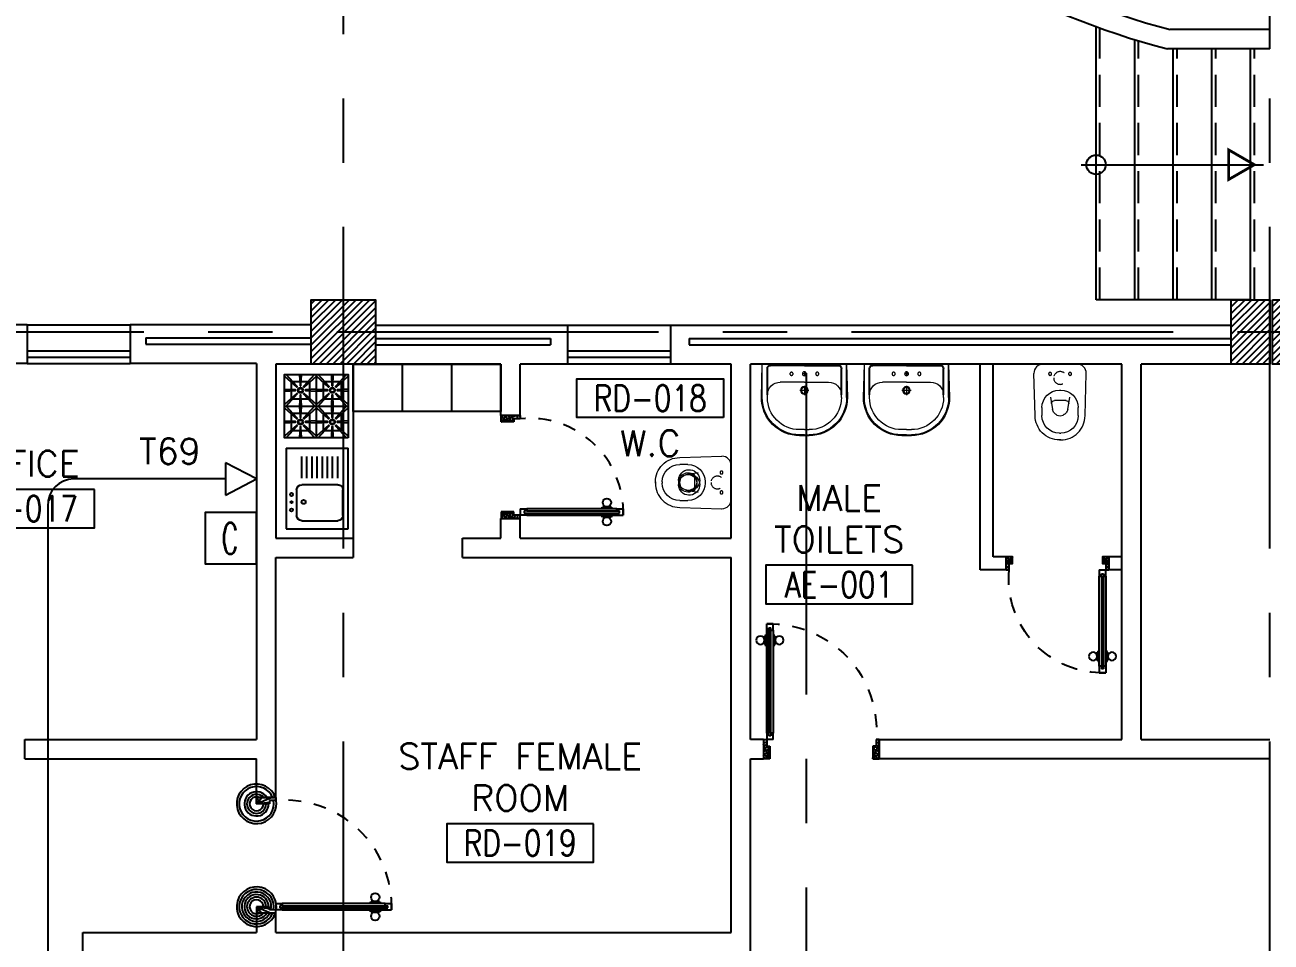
# Model space of a CAD drawing. Extents: x -1.4 to 90.6, y -12.3 to 78.9.
# Drawn here: x 32.88 to 42.56, y 60.71 to 67.84 of the extents above; entities that cross this region are included whole.
import ezdxf
from ezdxf.enums import TextEntityAlignment as Align

# ---------------------------------------------------------------- set-up
doc = ezdxf.new("R2010")
doc.units = 0
doc.header["$MEASUREMENT"] = 0
doc.header["$PDMODE"] = 3
doc.header["$PDSIZE"] = 0.1
for name, pattern in [('CENTERX2', [4, 2.5, -0.5, 0.5, -0.5]), ('DASHED', [0.75, 0.5, -0.25]), ('HIDDEN', [0.375, 0.25, -0.125]), ('HIDDEN2', [0.1875, 0.125, -0.0625])]:
    doc.linetypes.add(name, pattern=pattern)
doc.layers.get('0').update_dxf_attribs({"color": 11, "linetype": 'CONTINUOUS'})
doc.layers.get('DEFPOINTS').update_dxf_attribs({"color": 11, "linetype": 'CONTINUOUS'})
for name, color, linetype in [('A-FURN-W', 11, 'CONTINUOUS'), ('A-JEERI', 11, 'CONTINUOUS'), ('AX-DIM', 11, 'CONTINUOUS'), ('AXES', 11, 'CENTERX2'), ('COL', 11, 'CONTINUOUS'), ('CURB', 11, 'CONTINUOUS'), ('DOOR', 11, 'CONTINUOUS'), ('DOOR-DIM', 11, 'CONTINUOUS'), ('E-CO', 6, 'CONTINUOUS'), ('E-PANELBX', 11, 'CONTINUOUS'), ('E-TEL', 4, 'CONTINUOUS'), ('E-TEXT', 2, 'CONTINUOUS'), ('E-WIRE', 4, 'CONTINUOUS'), ('FIX', 11, 'CONTINUOUS'), ('HAT', 11, 'CONTINUOUS'), ('INSUL', 11, 'CONTINUOUS'), ('K-FUR', 11, 'CONTINUOUS'), ('RM-BOX', 11, 'CONTINUOUS'), ('RM-NAME', 11, 'CONTINUOUS'), ('RM-NO', 11, 'CONTINUOUS'), ('SHAFT', 11, 'CONTINUOUS'), ('Step', 11, 'CONTINUOUS'), ('STR', 11, 'CONTINUOUS'), ('WALL', 11, 'CONTINUOUS'), ('WIN', 11, 'CONTINUOUS')]:
    doc.layers.add(name, color=color, linetype=linetype)
doc.styles.add('ROMANS', font='ROMANS.shx', dxfattribs={"width": 0.6})
doc.styles.get("Standard").update_dxf_attribs({"font": 'TXT.shx'})
doc.dimstyles.new('STANDARD in', dxfattribs={"dimtxt": 0.2, "dimasz": 0.1, "dimexe": 0.07, "dimexo": 0.05, "dimgap": 0.1, "dimtad": 1, "dimdec": 0, "dimlfac": 1000, "dimzin": 0, "dimdsep": 46, "dimtxsty": 'ROMANS', "dimblk": 'ARCHTICK', "dimcen": 0.05, "dimdle": 0.05, "dimclrd": 7, "dimclre": 7, "dimclrt": 2, "dimadec": 0, "dimazin": 0, "dimtfac": 1, "dimtdec": 0, "dimtmove": 2, "dimatfit": 3, "dimldrblk": 'ARCHTICK', "dimfxl": 0, "dimtolj": 1, "dimtzin": 0, "dimarcsym": 0})

# ---------------------------------------------------------------- blocks, each defined once
blk = doc.blocks.new('_ARCHTICK')
at = {"color": 0, "linetype": 'ByBlock', "const_width": 0.15}
blk.add_lwpolyline([(-0.5, -0.5), (0.5, 0.5)], dxfattribs=at)
blk = doc.blocks.new('*D141')
at = {"layer": 'AX-DIM', "color": 7, "lineweight": -2}
for p, q in [((9.8514, 77.6995), (85.2675, 77.6995)), ((9.9014, 65.5711), (9.9014, 77.7695)), ((85.2175, 76.3295), (85.2175, 77.7695))]:
    blk.add_line(p, q, dxfattribs=at)
at = {"layer": 'DEFPOINTS', "color": 0}
for p in [(85.2175, 77.6995), (85.2175, 76.2795), (9.9014, 65.5211)]:
    blk.add_point(p, dxfattribs=at)
at = {"layer": 'AX-DIM', "color": 7, "lineweight": -2, "xscale": 0.1, "yscale": 0.1, "zscale": 0.1, "rotation": 180}
blk.add_blockref('_ARCHTICK', (9.9014, 77.6995), dxfattribs=at)
at = {"layer": 'AX-DIM', "color": 7, "lineweight": -2, "xscale": 0.1, "yscale": 0.1, "zscale": 0.1}
blk.add_blockref('_ARCHTICK', (85.2175, 77.6995), dxfattribs=at)
at = {"layer": 'AX-DIM', "color": 2, "insert": (47.5594, 77.8995), "char_height": 0.2, "attachment_point": 5, "style": 'ROMANS'}
blk.add_mtext('\\A1;75316', dxfattribs=at)
blk = doc.blocks.new('*X116')
at = {"color": 0}
for p, q in [((49339.2, 69544.8), (49795.4, 70001)), ((49339.2, 69597.8), (49742.4, 70001)), ((49339.2, 69650.9), (49689.4, 70001)), ((49339.2, 69703.9), (49636.3, 70001)), ((49339.2, 69756.9), (49583.3, 70001)), ((49339.2, 69810), (49530.3, 70001)), ((49339.2, 69863), (49477.2, 70001)), ((49339.2, 69916), (49424.2, 70001)), ((49339.2, 69969.1), (49371.2, 70001)), ((49348.5, 69501), (49839.2, 69991.8)), ((49401.5, 69501), (49839.2, 69938.7)), ((49454.5, 69501), (49839.2, 69885.7)), ((49507.6, 69501), (49839.2, 69832.7)), ((49560.6, 69501), (49839.2, 69779.6)), ((49613.6, 69501), (49839.2, 69726.6)), ((49666.7, 69501), (49839.2, 69673.6)), ((49719.7, 69501), (49839.2, 69620.5)), ((49772.7, 69501), (49839.2, 69567.5)), ((49825.8, 69501), (49839.2, 69514.5))]:
    blk.add_line(p, q, dxfattribs=at)
blk = doc.blocks.new('RM1')
at = {"layer": 'RM-BOX'}
blk.add_lwpolyline([(569.9, -200), (-569.9, -200), (-569.9, -500), (569.9, -500)], close=True, dxfattribs=at)
at = {"layer": 'RM-NAME', "style": 'ROMANS'}
for tag, p in [('ROOMNAME1', (0, 323.8)), ('ROOMNAME2', (0, 0))]:
    blk.add_attdef(tag, text='', height=200, dxfattribs=at).set_placement(p, align=Align.MIDDLE)
at = {"layer": 'RM-NO', "style": 'ROMANS', "width": 0.8}
blk.add_attdef('ROOMNO', text='', height=200, dxfattribs=at).set_placement((0, -350), align=Align.MIDDLE)
blk = doc.blocks.new('C-300')
at = {"layer": 'HAT', "linetype": 'ByBlock', "ltscale": 0.3}
h = blk.add_hatch(dxfattribs=at)
h.set_pattern_fill('ANSI31', color=8, scale=300, style=0)
h.set_pattern_definition([(45, (-258496.182, -82361.005), (-26.5165043, 26.5165043), [])])
h.paths.add_polyline_path([(300, 500), (0, 500), (0, 250), (300, 250)])
h.paths.add_polyline_path([(300, 250), (0, 250), (0, 0), (300, 0)])
at = {"layer": 'COL'}
blk.add_lwpolyline([(0, 500), (300, 500), (300, 0), (0, 0)], close=True, dxfattribs=at)
blk = doc.blocks.new('C-300A')
at = {"layer": 'SHAFT', "color": 6, "linetype": 'ByBlock', "ltscale": 0.3}
for p in [(-300, 0), (20, 0)]:
    blk.add_blockref('C-300', p, dxfattribs=at)
blk = doc.blocks.new('DOOR90')
at = {"layer": 'DOOR', "color": 7, "linetype": 'ByBlock'}
for p, q in [((-150, 0), (0, 0)), ((-150, 0), (-150, -25)), ((0, -50), (-113.7, 0)), ((0, -50), (-40.1, 0)), ((0, -50), (0, 0)), ((-1000, -25), (-1050, -25)), ((-1050, -75), (-1050, -25)), ((-1050, -25), (-1050, -75)), ((-1000, -75), (-1050, -75)), ((-1000, -42), (-1020, -42)), ((-1020, -42), (-1020, -58)), ((-1000, -58), (-1020, -58)), ((-1000, -25), (-1000, -42)), ((-1000, -58), (-1000, -75)), ((-877.6, -17.8), (-967.6, -17.8)), ((-967.6, -25), (-967.6, -17.8)), ((-967.6, -75), (-967.6, -82.2)), ((-877.6, -82.2), (-967.6, -82.2)), ((-955, -8.8), (-890.2, -8.8)), ((-955, -17.8), (-955, -8.8)), ((-955, -17.8), (-890.2, -17.8)), ((-955, -82.2), (-890.2, -82.2)), ((-955, -82.2), (-955, -91.2)), ((-955, -91.2), (-890.2, -91.2)), ((-890.2, -17.8), (-890.2, -8.8)), ((-890.2, -82.2), (-890.2, -91.2)), ((-877.6, -25), (-877.6, -17.8)), ((-877.6, -75), (-877.6, -82.2)), ((-200, -25), (-150, -25)), ((-200, -42), (-200, -25)), ((-180, -42), (-200, -42)), ((-200, -58), (-180, -58)), ((-200, -75), (-200, -58)), ((-150, -75), (-200, -75)), ((-180, -58), (-180, -42)), ((-150, -25), (-100, -25)), ((-150, -75), (-150, -25)), ((-100, -25), (-100, -50)), ((0, -50), (-100, -36.6)), ((-100, -50), (0, -50)), ((0, -850), (-113.7, -900)), ((-100, -875), (-100, -850)), ((0, -850), (-100, -863.4)), ((-100, -850), (0, -850)), ((0, -850), (-40.1, -900)), ((0, -850), (0, -900)), ((-150, -875), (-100, -875)), ((-150, -900), (-150, -875)), ((-150, -900), (0, -900)), ((0, -900), (-150, -900))]:
    blk.add_line(p, q, dxfattribs=at)
at = {"layer": 'DOOR', "linetype": 'ByBlock'}
for p, q in [((-200, -25), (-1000, -25)), ((-200, -42), (-1000, -42)), ((-200, -58), (-1000, -58)), ((-1000, -75), (-200, -75))]:
    blk.add_line(p, q, dxfattribs=at)
at = {"layer": 'DOOR', "color": 7, "linetype": 'ByBlock'}
for centre in [(-922.6, 23.5), (-922.6, -123.5)]:
    blk.add_circle(centre, 32.4, dxfattribs=at)
for centre, radius, start, end in [((0, -50), 154.4, 161.10529, 166.28577), ((0, -50), 94.4, 148.01819, 180), ((0, -50), 134.4, 158.15985, 169.28002), ((0, -50), 114.4, 154.08384, 167.37743), ((0, -50), 74.4, 137.77643, 180), ((0, -50), 54.4, 113.20738, 180), ((0, -50), 34.4, 90, 180), ((0, -50), 14.4, 90, 180), ((0, -850), 94.4, 180, 211.98181), ((0, -850), 74.4, 180, 222.22357), ((0, -850), 54.4, 180, 246.79262), ((0, -850), 34.4, 180, 270), ((0, -850), 14.4, 180, 270), ((0, -850), 154.4, 193.71423, 198.89471), ((0, -850), 134.4, 190.71998, 201.84015)]:
    blk.add_arc(centre, radius, start, end, dxfattribs=at)
at = {"layer": 'DOOR', "linetype": 'HIDDEN', "ltscale": 0.5}
blk.add_arc((-222.2, -50), 828.2, 178.27012, 275.00304, dxfattribs=at)
blk = doc.blocks.new('LAV-003')
at = {"layer": 'FIX', "linetype": 'ByBlock'}
blk.add_line((-327.5, -25), (327.5, -25), dxfattribs=at)
at = {"layer": 'FIX', "linetype": 'Continuous', "lineweight": 20}
for p, q in [((-327.5, -285), (-327.5, -25)), ((327.5, -285), (327.5, -25)), ((0, -165), (-187.5, -165)), ((0, -165), (187.5, -165)), ((-287.5, -285), (-287.5, -265)), ((287.5, -285), (287.5, -265)), ((0, -535), (-37.5, -535)), ((0, -575), (-37.5, -575)), ((0, -535), (37.5, -535)), ((0, -575), (37.5, -575))]:
    blk.add_line(p, q, dxfattribs=at)
at = {"layer": 'FIX', "linetype": 'ByBlock', "ltscale": 0.3}
for p, q in [((-287.5, -265), (-287.5, -60)), ((0, -35), (-262.5, -35)), ((0, -35), (262.5, -35)), ((287.5, -265), (287.5, -60))]:
    blk.add_line(p, q, dxfattribs=at)
at = {"layer": 'FIX', "lineweight": 20}
for p, q in [((0, -85.4), (0, -116.5)), ((-15.6, -100.9), (15.5, -100.9))]:
    blk.add_line(p, q, dxfattribs=at)
at = {"layer": 'FIX', "linetype": 'DASHED', "lineweight": 20, "ltscale": 0.04}
for p, q in [((-35.7, -230.5), (36.6, -230.5)), ((0, -193.9), (0, -266.1))]:
    blk.add_line(p, q, dxfattribs=at)
at = {"layer": 'FIX', "linetype": 'Continuous', "lineweight": 20}
blk.add_lwpolyline([(294.8, -25), (0, -25), (-327.5, -25), (-334.5, -285, 0.414214), (-37.5, -582), (0, -582), (37.5, -582, 0.414214), (334.5, -285), (327.5, -25), (0, -25)], format="xyb", dxfattribs=at)
at = {"layer": 'FIX', "linetype": 'HIDDEN', "lineweight": 20, "ltscale": 0.05}
for centre in [(-100, -100.9), (100, -100.9)]:
    blk.add_circle(centre, 12.4, dxfattribs=at)
at = {"layer": 'FIX', "lineweight": 20}
for centre, radius in [((0, -100.9), 15.5), ((0.5, -230), 29.5), ((0.5, -230), 22.5)]:
    blk.add_circle(centre, radius, dxfattribs=at)
at = {"layer": 'FIX', "linetype": 'ByBlock', "ltscale": 0.3}
for centre, start, end in [((-262.5, -60), 90, 180), ((262.5, -60), 0, 90)]:
    blk.add_arc(centre, 25, start, end, dxfattribs=at)
at = {"layer": 'FIX', "linetype": 'Continuous', "lineweight": 20}
for centre, radius, start, end in [((-187.5, -265), 100, 90, 180), ((187.5, -265), 100, 0, 90), ((-37.5, -285), 290, 180, 270), ((-37.5, -285), 250, 180, 270), ((37.5, -285), 290, 270, 0), ((37.5, -285), 250, 270, 0)]:
    blk.add_arc(centre, radius, start, end, dxfattribs=at)
blk = doc.blocks.new('WC')
at = {"layer": 'FIX', "lineweight": 20}
for p, q in [((475, 140.8), (538, 140.8)), ((339, 4.8), (339, -4.8)), ((394.8, 75.7), (490.4, 60.1)), ((533.7, 24.2), (539.5, 0)), ((539.5, 0), (533.7, -24.2)), ((674, 4.8), (674, -4.8)), ((490.4, -60.1), (394.8, -75.7)), ((538, -140.8), (475, -140.8)), ((213.2, -203.8), (210, -203.8))]:
    blk.add_line(p, q, dxfattribs=at)
at = {"layer": 'FIX', "linetype": 'Continuous', "lineweight": 20}
blk.add_line((420.1, -47.3), (420.4, 44.6), dxfattribs=at)
at = {"layer": 'FIX', "lineweight": 20}
for points in [[(210, -203.8, -0.414214), (137, -130.8), (137, 0), (137, 130.8, -0.414214), (210, 203.8)], [(727, -4.8), (727, 4.8, 0.414214), (538, 193.8), (210, 203.8)], [(727, 4.8), (727, -4.8, -0.414214), (538, -193.8), (210, -203.8)]]:
    blk.add_lwpolyline(points, format="xyb", dxfattribs=at)
at = {"layer": 'FIX', "linetype": 'HIDDEN2', "lineweight": 20, "ltscale": 0.3}
blk.add_circle((245, 0), 49.8, dxfattribs=at)
at = {"layer": 'FIX', "linetype": 'HIDDEN', "lineweight": 20, "ltscale": 0.05}
for centre in [(213.2, 77.5), (213.2, -77.5)]:
    blk.add_circle(centre, 11.6, dxfattribs=at)
at = {"layer": 'FIX', "lineweight": 20}
for centre, radius, start, end in [((475, 4.8), 136, 90, 180), ((538, 4.8), 136, 360, 90), ((464.4, -17.6), 82, 51.07583, 71.50405), ((473, -6.9), 68.2, 27.15318, 51.07583), ((475, -4.8), 136, 180, 270), ((464.4, 17.6), 82, 288.49595, 308.92417), ((473, 6.9), 68.2, 308.92417, 332.84682), ((538, -4.8), 136, 270, 0)]:
    blk.add_arc(centre, radius, start, end, dxfattribs=at)
at = {"layer": 'FIX', "linetype": 'Continuous', "lineweight": 20}
for centre, start, end in [((442.7, 45.5), 88.38785, 182.33379), ((442.4, -45.6), 177.66621, 271.61215)]:
    blk.add_arc(centre, 22.3, start, end, dxfattribs=at)
blk = doc.blocks.new('A$C3CD36B94')
at = {"layer": 'DOOR', "color": 0, "linetype": 'ByBlock'}
for p, q in [((105.9, 950.4), (55.9, 950.4)), ((55.9, 800.4), (55.9, 950.4)), ((105.9, 850.4), (105.9, 950.4)), ((805.9, 950.4), (855.9, 950.4)), ((805.9, 850.4), (805.9, 950.4)), ((855.9, 800.4), (855.9, 950.4)), ((855.9, 950.4), (855.9, 800.4)), ((55.9, 800.4), (80.9, 800.4)), ((80.9, 850.4), (105.9, 850.4)), ((80.9, 800.4), (80.9, 850.4)), ((130.9, 800.4), (80.9, 800.4)), ((80.9, 750.4), (80.9, 800.4)), ((130.9, 800.4), (130.9, 750.4)), ((830.9, 850.4), (805.9, 850.4)), ((830.9, 800.4), (830.9, 850.4)), ((855.9, 800.4), (830.9, 800.4)), ((97.9, 750.4), (80.9, 750.4)), ((113.9, 770.4), (97.9, 770.4)), ((97.9, 770.4), (97.9, 750.4)), ((113.9, 750.4), (113.9, 770.4)), ((130.9, 750.4), (113.9, 750.4)), ((64.7, 95.4), (64.7, 160.2)), ((73.7, 160.2), (64.7, 160.2)), ((73.7, 172.8), (73.7, 82.8)), ((80.9, 172.8), (73.7, 172.8)), ((73.7, 95.4), (73.7, 160.2)), ((130.9, 172.8), (138.1, 172.8)), ((138.1, 172.8), (138.1, 82.8)), ((138.1, 95.4), (138.1, 160.2)), ((138.1, 160.2), (147.1, 160.2)), ((147.1, 95.4), (147.1, 160.2)), ((73.7, 95.4), (64.7, 95.4)), ((80.9, 82.8), (73.7, 82.8)), ((80.9, 50.4), (80.9, 0.4)), ((80.9, 50.4), (97.9, 50.4)), ((130.9, 0.4), (80.9, 0.4)), ((80.9, 0.4), (130.9, 0.4)), ((97.9, 50.4), (97.9, 30.4)), ((97.9, 30.4), (113.9, 30.4)), ((113.9, 50.4), (113.9, 30.4)), ((113.9, 50.4), (130.9, 50.4)), ((130.9, 82.8), (138.1, 82.8)), ((130.9, 50.4), (130.9, 0.4)), ((138.1, 95.4), (147.1, 95.4))]:
    blk.add_line(p, q, dxfattribs=at)
at = {"layer": 'DOOR', "color": 9, "linetype": 'ByBlock'}
for p, q in [((105.9, 950.4), (55.9, 910.3)), ((105.9, 950.4), (55.9, 836.7)), ((105.9, 950.4), (92.6, 850.4)), ((805.9, 950.4), (819.3, 850.4)), ((805.9, 950.4), (855.9, 836.7)), ((805.9, 950.4), (855.9, 910.3))]:
    blk.add_line(p, q, dxfattribs=at)
at = {"layer": 'DOOR', "linetype": 'ByBlock'}
for p, q in [((80.9, 750.4), (80.9, 50.4)), ((97.9, 750.4), (97.9, 50.4)), ((113.9, 750.4), (113.9, 50.4)), ((130.9, 50.4), (130.9, 750.4))]:
    blk.add_line(p, q, dxfattribs=at)
at = {"layer": 'DOOR', "color": 0, "linetype": 'ByBlock'}
for centre in [(32.4, 127.8), (179.5, 127.8)]:
    blk.add_circle(centre, 32.4, dxfattribs=at)
at = {"layer": 'DOOR', "color": 9, "linetype": 'ByBlock'}
for centre, radius, start, end in [((105.9, 950.4), 54.4, 203.20738, 270), ((105.9, 950.4), 74.4, 227.77643, 270), ((105.9, 950.4), 34.4, 180, 270), ((105.9, 950.4), 14.4, 180, 270), ((805.9, 950.4), 34.4, 270, 0), ((805.9, 950.4), 14.4, 270, 0), ((805.9, 950.4), 54.4, 270, 336.79262), ((805.9, 950.4), 74.4, 270, 312.22357), ((105.9, 950.4), 94.4, 238.01819, 270), ((105.9, 950.4), 114.4, 244.08384, 257.37743), ((105.9, 950.4), 134.4, 248.15985, 259.28002), ((105.9, 950.4), 154.4, 251.10529, 256.28577), ((805.9, 950.4), 94.4, 270, 301.98181), ((805.9, 950.4), 134.4, 280.71998, 291.84015), ((805.9, 950.4), 154.4, 283.71423, 288.89471)]:
    blk.add_arc(centre, radius, start, end, dxfattribs=at)
at = {"layer": 'DOOR', "linetype": 'HIDDEN', "ltscale": 0.5}
blk.add_arc((105.9, 728.6), 728.6, 268.03354, 5.66169, dxfattribs=at)
blk = doc.blocks.new('A$C68711307')
at = {"layer": 'A-FURN-W'}
for p, q in [((0, 0), (0, 0.6266)), ((0, 0.6266), (0.48, 0.6266)), ((0.48, 0.6266), (0.48, 0)), ((0.08, 0.3234), (0.08, 0.5234)), ((0.12, 0.5634), (0.4, 0.5634)), ((0.44, 0.5234), (0.44, 0.3234)), ((0.4, 0.2834), (0.12, 0.2834)), ((0.12, 0.232), (0.12, 0.0643)), ((0.16, 0.232), (0.16, 0.0643)), ((0.2, 0.232), (0.2, 0.0643)), ((0.24, 0.232), (0.24, 0.0643)), ((0.28, 0.232), (0.28, 0.0643)), ((0.32, 0.232), (0.32, 0.0643)), ((0.36, 0.232), (0.36, 0.0643)), ((0.4, 0.232), (0.4, 0.0643)), ((0, 0), (0.48, 0))]:
    blk.add_line(p, q, dxfattribs=at)
at = {"layer": 'A-FURN-W', "extrusion": (0, 0, -1)}
for centre, major_axis in [((0.04, 0.4799), (-0.00849, 0.00849)), ((0.04, 0.4199), (-0.00566, 0.00566)), ((0.1344, 0.4174), (-0.0113, 0.0113))]:
    blk.add_ellipse(centre, major_axis=major_axis, ratio=1, dxfattribs=at)
at = {"layer": 'A-FURN-W'}
for centre, start_param, end_param in [((0.12, 0.5234), 5.497787, 7.068583), ((0.4, 0.5234), 3.926991, 5.497787), ((0.12, 0.3234), 0.785398, 2.356194), ((0.4, 0.3234), 2.356194, 3.926991)]:
    blk.add_ellipse(centre, major_axis=(-0.0283, 0.0283), ratio=1, start_param=start_param, end_param=end_param, dxfattribs=at)
at = {"layer": 'A-FURN-W', "extrusion": (0, 0, -1)}
blk.add_ellipse((0.04, 0.3599), major_axis=(-0.00849, 0.00849), ratio=1, start_param=6.283185307178246, end_param=12.56637061435783, dxfattribs=at)
blk = doc.blocks.new('RANGE')
at = {"layer": 'K-FUR'}
for p, q in [((0.45, 0.904), (0.45, 0)), ((0, 0.452), (0.9, 0.452))]:
    blk.add_line(p, q, dxfattribs=at)
for points in [[(-0.001, 0.879), (0.172, 0.723, 0.025175), (0.18, 0.73), (0.023, 0.903)], [(0.211, 0.904), (0.22, 0.747, 0.025175), (0.23, 0.747), (0.238, 0.904)], [(0.426, 0.904), (0.27, 0.73, 0.025175), (0.278, 0.723), (0.45, 0.88)], [(0.449, 0.879), (0.622, 0.723, 0.025175), (0.63, 0.73), (0.473, 0.903)], [(0.661, 0.904), (0.67, 0.747, 0.025175), (0.68, 0.747), (0.688, 0.904)], [(0.876, 0.904), (0.72, 0.73, 0.025175), (0.728, 0.723), (0.9, 0.88)], [(0, 0.664), (0.156, 0.672, 0.025175), (0.156, 0.683), (0, 0.691)], [(0.024, 0.452), (0.18, 0.625, 0.025175), (0.172, 0.633), (0, 0.476)], [(0.239, 0.452), (0.23, 0.609, 0.025175), (0.22, 0.609), (0.212, 0.452)], [(0.451, 0.477), (0.278, 0.633, 0.025175), (0.27, 0.625), (0.427, 0.453)], [(0.45, 0.691), (0.294, 0.683, 0.025175), (0.294, 0.673), (0.45, 0.665)], [(0.45, 0.664), (0.606, 0.672, 0.025175), (0.606, 0.683), (0.45, 0.691)], [(0.474, 0.452), (0.63, 0.625, 0.025175), (0.622, 0.633), (0.45, 0.476)], [(0.689, 0.452), (0.68, 0.609, 0.025175), (0.67, 0.609), (0.662, 0.452)], [(0.901, 0.477), (0.728, 0.633, 0.025175), (0.72, 0.625), (0.877, 0.453)], [(0.9, 0.691), (0.744, 0.683, 0.025175), (0.744, 0.673), (0.9, 0.665)], [(-0.001, 0.427), (0.172, 0.271, 0.025175), (0.18, 0.278), (0.023, 0.451)], [(0.211, 0.452), (0.22, 0.295, 0.025175), (0.23, 0.295), (0.238, 0.452)], [(0.426, 0.452), (0.27, 0.279, 0.025175), (0.278, 0.271), (0.45, 0.428)], [(0.449, 0.427), (0.622, 0.271, 0.025175), (0.63, 0.278), (0.473, 0.451)], [(0.661, 0.452), (0.67, 0.295, 0.025175), (0.68, 0.295), (0.688, 0.452)], [(0.876, 0.452), (0.72, 0.279, 0.025175), (0.728, 0.271), (0.9, 0.428)], [(0, 0.212), (0.156, 0.221, 0.025175), (0.156, 0.231), (0, 0.239)], [(0.024, 0), (0.18, 0.173, 0.025175), (0.172, 0.181), (0, 0.024)], [(0.451, 0.025), (0.278, 0.181, 0.025175), (0.27, 0.173), (0.427, 0.001)], [(0.45, 0.239), (0.294, 0.231, 0.025175), (0.294, 0.221), (0.45, 0.213)], [(0.45, 0.212), (0.606, 0.221, 0.025175), (0.606, 0.231), (0.45, 0.239)], [(0.474, 0), (0.63, 0.173, 0.025175), (0.622, 0.181), (0.45, 0.024)], [(0.901, 0.025), (0.728, 0.181, 0.025175), (0.72, 0.173), (0.877, 0.001)], [(0.9, 0.239), (0.744, 0.231, 0.025175), (0.744, 0.221), (0.9, 0.213)], [(0.239, 0), (0.23, 0.157, 0.025175), (0.22, 0.157), (0.212, 0)], [(0.689, 0), (0.68, 0.157, 0.025175), (0.67, 0.157), (0.662, 0)]]:
    blk.add_lwpolyline(points, format="xyb", dxfattribs=at)
blk.add_lwpolyline([(0, 0), (0, 0.904), (0.9, 0.904), (0.9, 0)], close=True, dxfattribs=at)
for points in [[(0.1, 0.686), (0.1, 0.788)], [(0.113, 0.804), (0.217, 0.804)], [(0.233, 0.804), (0.336, 0.804)], [(0.35, 0.789), (0.35, 0.686)], [(0.55, 0.686), (0.55, 0.788)], [(0.563, 0.804), (0.667, 0.804)], [(0.683, 0.804), (0.786, 0.804)], [(0.8, 0.789), (0.8, 0.686)], [(0.1, 0.567), (0.1, 0.67)], [(0.217, 0.552), (0.114, 0.552)], [(0.337, 0.552), (0.233, 0.552)], [(0.35, 0.67), (0.35, 0.568)], [(0.55, 0.567), (0.55, 0.67)], [(0.667, 0.552), (0.564, 0.552)], [(0.787, 0.552), (0.683, 0.552)], [(0.8, 0.67), (0.8, 0.568)], [(0.1, 0.234), (0.1, 0.336)], [(0.1, 0.115), (0.1, 0.218)], [(0.113, 0.352), (0.217, 0.352)], [(0.233, 0.352), (0.336, 0.352)], [(0.35, 0.337), (0.35, 0.234)], [(0.35, 0.218), (0.35, 0.116)], [(0.55, 0.234), (0.55, 0.336)], [(0.55, 0.115), (0.55, 0.218)], [(0.563, 0.352), (0.667, 0.352)], [(0.683, 0.352), (0.786, 0.352)], [(0.8, 0.337), (0.8, 0.234)], [(0.8, 0.218), (0.8, 0.116)], [(0.217, 0.1), (0.114, 0.1)], [(0.337, 0.1), (0.233, 0.1)], [(0.667, 0.1), (0.564, 0.1)], [(0.787, 0.1), (0.683, 0.1)]]:
    blk.add_lwpolyline(points, dxfattribs=at)
for centre, radius in [((0.225, 0.678), 0.0373), ((0.675, 0.678), 0.0373), ((0.225, 0.678), 0.0273), ((0.675, 0.678), 0.0273), ((0.225, 0.226), 0.0373), ((0.225, 0.226), 0.0273), ((0.675, 0.226), 0.0373), ((0.675, 0.226), 0.0273)]:
    blk.add_circle(centre, radius, dxfattribs=at)
blk = doc.blocks.new('Rang')
at = {"layer": 'FIX', "xscale": -0.6637168141592866, "yscale": 0.6637168141592866, "zscale": 0.6637168141592921, "rotation": 90}
blk.add_blockref('RANGE', (0.6, 0.597), dxfattribs=at)

msp = doc.modelspace()

# ---------------------------------------------------------------- linework, layer by layer
at = {"layer": 'AXES'}
for p, q in [((35.3514, -0.2278), (35.3514, 78.2497)), ((42.5514, -0.2278), (42.5514, 77.909)), ((-0.7, 65.4565), (68.3914, 65.4565)), ((38.9514, 6.6365), (38.9514, 65.4565))]:
    msp.add_line(p, q, dxfattribs=at)
at = {"layer": 'COL'}
msp.add_lwpolyline([(35.1014, 65.2065), (35.1014, 65.7065), (35.6014, 65.7065), (35.6014, 65.2065)], close=True, dxfattribs=at)
at = {"layer": 'CURB'}
for radius, end in [(6, 255.16489), (6.15, 255.3479)]:
    msp.add_arc((43.3123, 73.6065), radius, 225, end, dxfattribs=at)
at = {"layer": 'DOOR', "color": 9, "linetype": 'ByBlock'}
for p, q in [((40.5514, 63.7065), (40.5014, 63.6428)), ((40.5514, 63.7065), (40.5014, 63.6664)), ((41.2514, 63.7065), (41.3014, 63.6664)), ((41.2514, 63.7065), (41.3014, 63.6428)), ((41.2514, 63.7065), (41.2648, 63.6565))]:
    msp.add_line(p, q, dxfattribs=at)
at = {"layer": 'DOOR', "color": 0, "linetype": 'ByBlock'}
for p, q in [((40.5514, 63.7065), (40.5014, 63.7065)), ((41.2264, 63.6065), (41.2764, 63.6065)), ((41.2264, 63.6065), (41.2264, 63.5565)), ((41.2264, 63.5565), (41.2434, 63.5565)), ((41.2434, 63.5765), (41.2594, 63.5765)), ((41.2434, 63.5565), (41.2434, 63.5765)), ((41.2594, 63.5765), (41.2594, 63.5565)), ((41.2594, 63.5565), (41.2764, 63.5565)), ((41.2764, 63.5565), (41.2764, 63.6065)), ((41.2102, 62.9015), (41.2102, 62.9663)), ((41.2192, 62.9663), (41.2102, 62.9663)), ((41.2192, 62.9789), (41.2192, 62.8889)), ((41.2264, 62.9789), (41.2192, 62.9789)), ((41.2192, 62.9015), (41.2192, 62.9663)), ((41.2764, 62.9789), (41.2836, 62.9789)), ((41.2836, 62.9789), (41.2836, 62.8889)), ((41.2836, 62.9015), (41.2836, 62.9663)), ((41.2836, 62.9663), (41.2926, 62.9663)), ((41.2926, 62.9015), (41.2926, 62.9663)), ((41.2192, 62.9015), (41.2102, 62.9015)), ((41.2264, 62.8889), (41.2192, 62.8889)), ((41.2264, 62.8565), (41.2264, 62.8065)), ((41.2434, 62.8565), (41.2264, 62.8565)), ((41.2434, 62.8565), (41.2434, 62.8365)), ((41.2594, 62.8565), (41.2594, 62.8365)), ((41.2764, 62.8565), (41.2594, 62.8565)), ((41.2764, 62.8889), (41.2836, 62.8889)), ((41.2764, 62.8565), (41.2764, 62.8065)), ((41.2836, 62.9015), (41.2926, 62.9015)), ((41.2264, 62.8065), (41.2764, 62.8065)), ((41.2764, 62.8065), (41.2264, 62.8065)), ((41.2594, 62.8365), (41.2434, 62.8365))]:
    msp.add_line(p, q, dxfattribs=at)
at = {"layer": 'DOOR', "linetype": 'ByBlock'}
for p, q in [((41.2264, 62.8565), (41.2264, 63.5565)), ((41.2434, 63.5565), (41.2434, 62.8565)), ((41.2594, 63.5565), (41.2594, 62.8565)), ((41.2764, 63.5565), (41.2764, 62.8565))]:
    msp.add_line(p, q, dxfattribs=at)
at = {"layer": 'DOOR', "color": 0, "linetype": 'ByBlock'}
msp.add_lwpolyline([(40.5014, 63.6065), (40.5014, 63.7065), (40.5014, 63.6065), (40.5264, 63.6065), (40.5264, 63.6565), (40.5514, 63.6565), (40.5514, 63.7065), (40.5381, 63.6565)], dxfattribs=at)
msp.add_lwpolyline([(41.3014, 63.6065), (41.3014, 63.7065), (41.2514, 63.7065), (41.2514, 63.6565), (41.2764, 63.6565), (41.2764, 63.6065)], close=True, dxfattribs=at)
at = {"layer": 'DOOR', "color": 9, "linetype": 'ByBlock', "extrusion": (0, 0, -1)}
for centre, major_axis, ratio, start_param, end_param in [((40.5514, 63.7065), (0.0385, -0.0385), 1, 1.190443, 1.951149), ((40.4901, 63.7259), (-0.0694, -0.0426), 0.913542, 4.343919, 5.080859), ((40.5514, 63.7565), (0.0668, -0.0668), 1, 0.785398, 1.343586), ((40.5514, 63.7565), (0.095, -0.095), 1, 0.972497, 1.166581), ((40.5514, 63.7065), (-0.0243, -0.0243), 1, -0.785398, 0.785398), ((40.5514, 63.7065), (0.0102, -0.0102), 1, 0.785398, 2.356194), ((41.2514, 63.7065), (0.0102, -0.0102), 1, 5.497787, 7.068583), ((41.2514, 63.7065), (0.0243, -0.0243), 1, 5.497787, 7.068583), ((41.3128, 63.7259), (0.0694, -0.0426), 0.913542, 1.202326, 1.939267), ((41.2514, 63.7565), (-0.0668, -0.0668), 1, -1.343586, -0.785398), ((41.2514, 63.7065), (0.0385, -0.0385), 1, 5.902832, 6.663538), ((41.2514, 63.7565), (0.0809, -0.0809), 1, 0.333076, 0.565093), ((41.2514, 63.7565), (0.095, -0.095), 1, 0.404216, 0.598299), ((40.5514, 63.7565), (-0.1092, -0.1092), 1, -0.54604, -0.455623), ((41.2514, 63.7565), (-0.1092, -0.1092), 1, -1.115173, -1.024757)]:
    msp.add_ellipse(centre, major_axis=major_axis, ratio=ratio, start_param=start_param, end_param=end_param, dxfattribs=at)
at = {"layer": 'DOOR', "linetype": 'HIDDEN', "ltscale": 0.5, "extrusion": (0, 0, -1)}
msp.add_ellipse((41.2514, 63.5347), major_axis=(0.5152, -0.5152), ratio=1, start_param=0.751077, end_param=2.45501, dxfattribs=at)
at = {"layer": 'DOOR', "color": 0, "linetype": 'ByBlock', "extrusion": (0, 0, -1)}
for centre in [(41.1779, 62.9339), (41.325, 62.9339)]:
    msp.add_ellipse(centre, major_axis=(0.0229, -0.0229), ratio=1, start_param=2.356194489729168, end_param=8.639379796908754, dxfattribs=at)
at = {"layer": 'E-CO', "color": 4}
msp.add_lwpolyline([(34.6764, 64.0537), (34.2764, 64.0537), (34.2764, 63.6537), (34.6764, 63.6537)], close=True, dxfattribs=at)
at = {"layer": 'E-PANELBX'}
for p, q in [((35.4264, 65.2065), (35.4264, 63.8525)), ((35.4264, 65.2065), (36.5764, 65.2065)), ((35.4264, 64.8387), (35.4264, 65.2065)), ((35.8098, 64.8387), (35.8098, 65.2065)), ((36.1931, 64.8387), (36.1931, 65.2065)), ((36.5764, 65.2065), (36.5764, 64.8387)), ((36.5764, 64.8387), (35.4264, 64.8387))]:
    msp.add_line(p, q, dxfattribs=at)
at = {"layer": 'E-TEL', "color": 4}
for p, q in [((34.4343, 64.4393), (34.4343, 64.1867)), ((34.6764, 64.313), (34.4343, 64.4393)), ((34.4343, 64.1867), (34.6764, 64.313)), ((34.6764, 64.313), (34.6764, 64.313))]:
    msp.add_line(p, q, dxfattribs=at)
at = {"layer": 'E-WIRE'}
for p, q in [((34.4343, 64.313), (33.2549, 64.313)), ((33.0549, 64.113), (33.0549, 54.0382))]:
    msp.add_line(p, q, dxfattribs=at)
msp.add_arc((33.2549, 64.113), 0.2, 90, 180, dxfattribs=at)
at = {"layer": 'INSUL'}
for p, q in [((33.8153, 65.4105), (33.8153, 65.3605)), ((33.8153, 65.4105), (35.1014, 65.4105)), ((35.6014, 65.4065), (36.961, 65.4065)), ((36.961, 65.4065), (36.961, 65.3565)), ((38.0377, 65.4065), (42.2514, 65.4065)), ((38.0377, 65.4065), (38.0377, 65.3565)), ((33.8153, 65.3605), (35.1014, 65.3605)), ((35.6014, 65.3565), (36.961, 65.3565)), ((38.0377, 65.3565), (42.2514, 65.3565))]:
    msp.add_line(p, q, dxfattribs=at)
at = {"layer": 'Step'}
for p, q in [((41.2014, 65.7065), (41.2014, 67.8301)), ((42.5514, 67.8065), (41.776, 67.8065)), ((42.5514, 67.6565), (42.5514, 67.8065)), ((41.5014, 65.7065), (41.5014, 67.7292)), ((42.5514, 67.6565), (41.7566, 67.6565)), ((41.8014, 65.7065), (41.8014, 67.6565)), ((42.1014, 65.7065), (42.1014, 67.6565)), ((42.4014, 65.7065), (42.4014, 67.6565)), ((42.4014, 65.7065), (41.2014, 65.7065))]:
    msp.add_line(p, q, dxfattribs=at)
at = {"layer": 'Step', "linetype": 'HIDDEN'}
for p, q in [((41.2314, 65.7065), (41.2314, 67.8192)), ((41.5314, 65.7065), (41.5314, 67.72)), ((41.8314, 65.7065), (41.8314, 67.6565)), ((42.1314, 65.7065), (42.1314, 67.6565)), ((42.4314, 65.7065), (42.4314, 67.6565))]:
    msp.add_line(p, q, dxfattribs=at)
at = {"layer": 'STR'}
msp.add_line((41.0851, 66.7565), (42.5014, 66.7565), dxfattribs=at)
at = {"layer": 'STR', "const_width": 0.0215}
msp.add_lwpolyline([(42.2316, 66.872), (42.2316, 66.6411), (42.4316, 66.7565)], close=True, dxfattribs=at)
msp.add_lwpolyline([(42.2316, 66.872), (42.2316, 66.6411), (42.4316, 66.7565)], close=True, dxfattribs=at)
msp.add_lwpolyline([(42.2316, 66.872), (42.2316, 66.6411), (42.4316, 66.7565)], close=True, dxfattribs=at)
msp.add_lwpolyline([(42.2316, 66.872), (42.2316, 66.6411), (42.4316, 66.7565)], close=True, dxfattribs=at)
at = {"layer": 'STR'}
msp.add_circle((41.2014, 66.7565), 0.075, dxfattribs=at)
msp.add_circle((41.2014, 66.7565), 0.075, dxfattribs=at)
at = {"layer": 'WALL'}
for p, q in [((32.8933, 65.5105), (28.4014, 65.5105)), ((32.8933, 65.5105), (32.8933, 65.2105)), ((35.1014, 65.5105), (33.6933, 65.5105)), ((33.6933, 65.5105), (33.6933, 65.2105)), ((37.0931, 65.5065), (35.6014, 65.5065)), ((37.0931, 65.5065), (37.0931, 65.2065)), ((42.2514, 65.5065), (37.8931, 65.5065)), ((37.8931, 65.5065), (37.8931, 65.2065)), ((32.8933, 65.2105), (31.8264, 65.2105)), ((34.6764, 65.2105), (33.6933, 65.2105)), ((34.6764, 65.2105), (34.6764, 62.2875)), ((34.8264, 65.2065), (34.8264, 63.8525)), ((36.5764, 65.2065), (34.8264, 65.2065)), ((36.5764, 64.8065), (36.5764, 65.2065)), ((37.0931, 65.2065), (36.7264, 65.2065)), ((36.7264, 64.8065), (36.7264, 65.2065)), ((38.3664, 65.2065), (37.8931, 65.2065)), ((38.3664, 63.8525), (38.3664, 65.2065)), ((38.5164, 62.2866), (38.5164, 65.2065)), ((41.4014, 65.2065), (38.5164, 65.2065)), ((40.3014, 63.6065), (40.3014, 65.2065)), ((40.4014, 63.7065), (40.4014, 65.2065)), ((41.4014, 62.2866), (41.4014, 65.2065)), ((42.2514, 65.2065), (41.5514, 65.2065)), ((41.5514, 62.2866), (41.5514, 65.2065)), ((36.5764, 64.8065), (36.7264, 64.8065)), ((36.5764, 63.8525), (36.5764, 64.0065)), ((36.5764, 64.0065), (36.7264, 64.0065)), ((36.7264, 63.8525), (36.7264, 64.0065)), ((34.8264, 63.8525), (35.4264, 63.8525)), ((35.4264, 63.8525), (35.4264, 63.7025)), ((36.2764, 63.7025), (36.2764, 63.8525)), ((36.2764, 63.8525), (36.5764, 63.8525)), ((36.7264, 63.8525), (38.3664, 63.8525)), ((34.8264, 63.7025), (35.4264, 63.7025)), ((34.8264, 61.8375), (34.8264, 63.7025)), ((36.2764, 63.7025), (38.3664, 63.7025)), ((38.3664, 60.7875), (38.3664, 63.7025)), ((40.5014, 63.7065), (40.4014, 63.7065)), ((40.5014, 63.7065), (40.5014, 63.6065)), ((41.4014, 63.7065), (41.3014, 63.7065)), ((41.3014, 63.7065), (41.3014, 63.6065)), ((40.5014, 63.6065), (40.3014, 63.6065)), ((41.4014, 63.6065), (41.3014, 63.6065)), ((32.8764, 62.1375), (32.8764, 62.2875)), ((32.8764, 62.2875), (34.6764, 62.2875)), ((38.6164, 62.2866), (38.5164, 62.2866)), ((38.6164, 62.2866), (38.6164, 62.1365)), ((39.5139, 62.2866), (41.4014, 62.2866)), ((39.5139, 62.2866), (39.5139, 62.1365)), ((41.5514, 62.2866), (42.5514, 62.2866)), ((32.8764, 62.1375), (34.6764, 62.1375)), ((34.6764, 61.8375), (34.6764, 62.1375)), ((38.5164, 62.1365), (38.6164, 62.1365)), ((38.5164, 60.2815), (38.5164, 62.1365)), ((42.5514, 62.1366), (39.5139, 62.1365)), ((34.8264, 61.8375), (34.6764, 61.8375)), ((34.8264, 60.9375), (34.6764, 60.9375)), ((34.6764, 60.9375), (34.6764, 60.7875)), ((34.8264, 60.7875), (34.8264, 60.9375)), ((33.3264, 60.7875), (34.6764, 60.7875)), ((33.3264, 60.4875), (33.3264, 60.7875)), ((34.8264, 60.7875), (38.3664, 60.7875))]:
    msp.add_line(p, q, dxfattribs=at)
at = {"layer": 'WIN'}
for p, q in [((32.8933, 65.5105), (33.6933, 65.5105)), ((37.8904, 65.5065), (37.0904, 65.5065)), ((32.8933, 65.3105), (33.6933, 65.3105)), ((37.8904, 65.3065), (37.0904, 65.3065)), ((32.8933, 65.2605), (33.6933, 65.2605)), ((32.8933, 65.2105), (33.6933, 65.2105)), ((37.8904, 65.2565), (37.0904, 65.2565)), ((37.8904, 65.2065), (37.0904, 65.2065))]:
    msp.add_line(p, q, dxfattribs=at)

# ---------------------------------------------------------------- block references
at = {"layer": 'A-JEERI', "linetype": 'ByBlock', "xscale": -0.001000000047497451, "yscale": 0.0009999999892897904, "zscale": 0.001}
for p in [(38.9344, 65.2315), (39.7281, 65.2315)]:
    msp.add_blockref('LAV-003', p, dxfattribs=at)
at = {"layer": 'COL', "linetype": 'ByBlock', "xscale": 0.001000000047497451, "yscale": 0.0009999999892897904, "zscale": 0.001}
msp.add_blockref('C-300A', (42.5514, 65.2065), dxfattribs=at)
at = {"layer": 'DOOR', "color": 0, "xscale": 0.0009999999892897904, "yscale": 0.0009999999892897904, "zscale": 0.001, "rotation": 90}
msp.add_blockref('A$C3CD36B94', (37.5269, 63.9506), dxfattribs=at)
at = {"layer": 'DOOR', "xscale": -0.0009999999892897904, "yscale": 0.0009999999892897904, "zscale": 0.001, "rotation": 90}
msp.add_blockref('DOOR90', (38.6164, 62.1365), dxfattribs=at)
at = {"layer": 'DOOR-DIM', "xscale": 0.001000000047497451, "yscale": 0.0009999999892897904, "zscale": 0.001, "rotation": 180}
msp.add_blockref('DOOR90', (34.6764, 60.9375), dxfattribs=at)
at = {"layer": 'FIX', "xscale": -0.8250000000116415, "yscale": 0.8249999999970896, "zscale": 0.8250000000000001, "rotation": 180}
msp.add_blockref('Rang', (34.8944, 65.1258), dxfattribs=at)
at = {"layer": 'FIX', "xscale": -1, "rotation": 180}
msp.add_blockref('A$C68711307', (34.9079, 64.552), dxfattribs=at)
at = {"layer": 'HAT', "xscale": 0.001000000047497451, "yscale": 0.0009999999892897904, "zscale": 0.001}
msp.add_blockref('*X116', (-14.2378, -4.2945), dxfattribs=at)
at = {"layer": 'HAT'}
ref = msp.add_blockref('RM1', (37.7362, 64.5912), dxfattribs=dict(at, xscale=-0.001000000047497451, yscale=0.0009999999892897904, zscale=0.001, rotation=180))
ref.add_attrib('ROOMNO', 'RD-018', dxfattribs={"layer": 'RM-NO', "height": 0.2, "style": 'ROMANS', "width": 0.8}).set_placement((37.7362, 64.9412), align=Align.MIDDLE)
ref.add_attrib('ROOMNAME2', 'W.C', dxfattribs={"layer": 'RM-NAME', "height": 0.2, "style": 'ROMANS'}).set_placement((37.7362, 64.5912), align=Align.MIDDLE)
at = {"layer": 'HAT', "xscale": 0.001000000047497451, "yscale": 0.0009999999892897904, "zscale": 0.001}
for p, values in [((32.8476, 64.4323), {'ROOMNO': 'RD-017', 'ROOMNAME2': 'OFFICE'}), ((39.2035, 63.8424), {'ROOMNO': 'AE-001', 'ROOMNAME2': 'TOILETS', 'ROOMNAME1': 'MALE'}), ((36.7258, 61.8328), {'ROOMNO': 'RD-019', 'ROOMNAME2': 'ROOM', 'ROOMNAME1': 'STAFF FEMALE'})]:
    msp.add_blockref('RM1', p, dxfattribs=at).add_auto_attribs(values)
at = {"layer": 'WALL', "xscale": -0.0009999999892897904, "yscale": 0.0009999999892897904, "zscale": 0.001, "rotation": 90}
msp.add_blockref('WC', (40.9217, 65.3435), dxfattribs=at)
at = {"layer": 'WALL', "xscale": -0.001000000047497451, "yscale": 0.0009999999892897904, "zscale": 0.001}
msp.add_blockref('WC', (38.5034, 64.2859), dxfattribs=at)

# ---------------------------------------------------------------- texts
at = {"layer": 'E-CO', "color": 2, "style": 'ROMANS', "width": 0.6}
msp.add_text('C', height=0.24, dxfattribs=at).set_placement((34.4048, 63.7309))
at = {"layer": 'E-TEXT', "color": 4}
msp.add_text('T69', height=0.2, dxfattribs=at).set_placement((33.7629, 64.4284, -2.4))

# ---------------------------------------------------------------- dimensions: what is measured, and where the dimension line sits
at = {"layer": 'AX-DIM'}
dim = msp.add_linear_dim(base=(85.2175, 77.6995), p1=(9.9014, 65.5211), p2=(85.2175, 76.2795), dimstyle='STANDARD in', dxfattribs=at)
dim.commit()
dim.dimension.update_dxf_attribs({"geometry": '*D141', "text_midpoint": (47.5594, 77.8995)})

doc.saveas('drawing.dxf')
